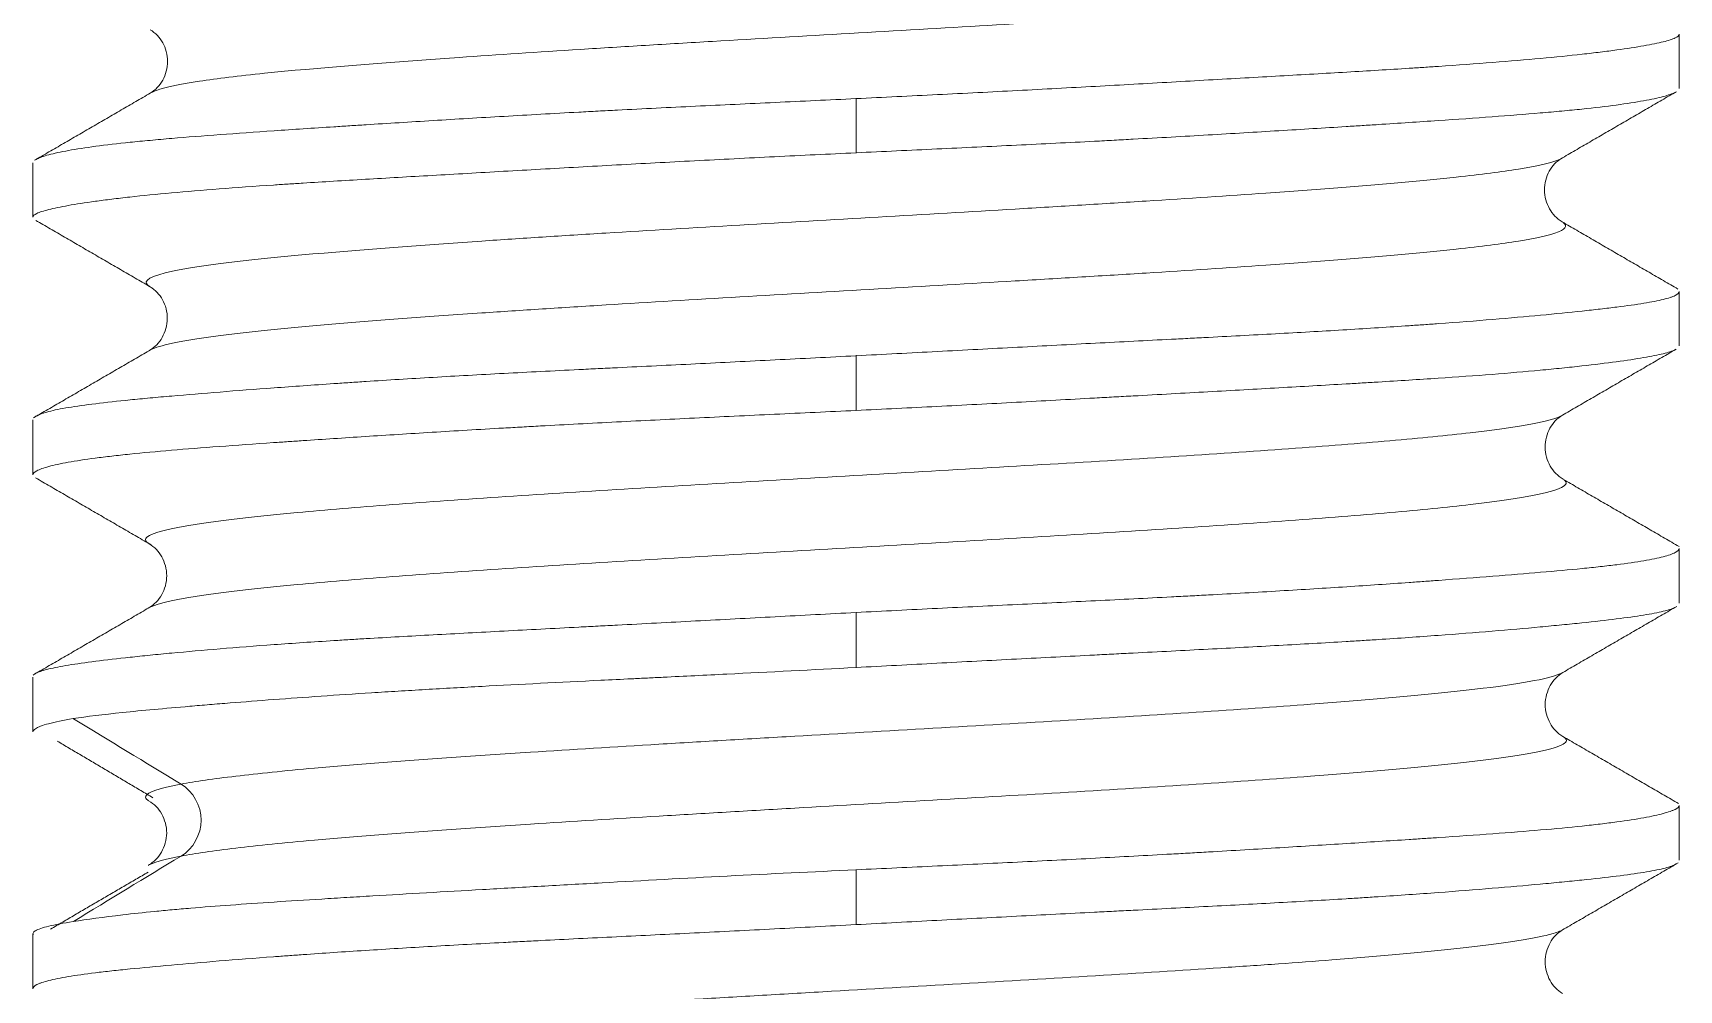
# Model space of a CAD drawing. Extents: x 840 to 1630, y 0 to 579.
# Drawn here: x 1364.63 to 1372.63, y 206.07 to 210.73 of the extents above; entities that cross this region are included whole.
import ezdxf

# ---------------------------------------------------------------- set-up
doc = ezdxf.new("R2010")
doc.units = 0
doc.header["$LTSCALE"] = 10
doc.header["$MEASUREMENT"] = 0
doc.layers.add('1', color=7, linetype='CONTINUOUS')

msp = doc.modelspace()

# ---------------------------------------------------------------- linework, layer by layer
at = {"layer": '1', "color": 7, "linetype": 'Continuous', "lineweight": 18}
for p, q in [((1372.6302, 210.4561), (1372.6302, 210.7208)), ((1364.6302, 210.0954), (1364.6302, 209.8306)), ((1372.6302, 209.2051), (1372.6302, 209.4703)), ((1364.6302, 208.8455), (1364.6302, 208.5801)), ((1372.6302, 207.9555), (1372.6302, 208.2209)), ((1364.6302, 207.5962), (1364.6302, 207.3302)), ((1372.6302, 206.7056), (1372.6302, 206.9715)), ((1364.6302, 206.3472), (1364.6302, 206.0809))]:
    msp.add_line(p, q, dxfattribs=at)
at = {"layer": '1', "color": 7, "linetype": 'Continuous', "lineweight": 13}
for p, q in [((1368.6302, 210.1415), (1368.6302, 210.41)), ((1368.6302, 208.8915), (1368.6302, 209.16)), ((1368.6302, 207.6415), (1368.6302, 207.91)), ((1368.6302, 206.3915), (1368.6302, 206.66))]:
    msp.add_line(p, q, dxfattribs=at)
at = {"layer": '1', "color": 7, "linetype": 'Continuous', "lineweight": 18}
for points, knots in [([(1365.196, 210.4315), (1365.2069, 210.4385), (1365.2555, 210.4585), (1365.3544, 210.4785), (1365.4819, 210.4979), (1365.5297, 210.5044), (1365.6354, 210.5173), (1365.9249, 210.5496), (1366.4919, 210.5949), (1367.0849, 210.6338), (1367.3942, 210.6532), (1367.4995, 210.6596), (1367.7135, 210.6726), (1368.257, 210.7049), (1369.0587, 210.7502), (1369.8177, 210.7955), (1370.1239, 210.8149), (1370.3228, 210.8278), (1370.4195, 210.8343), (1370.888, 210.8667), (1371.3772, 210.9055), (1371.7633, 210.9508), (1371.883, 210.9702), (1371.9521, 210.9831), (1371.9811, 210.9896), (1372.0774, 211.0162), (1372.0967, 211.0363), (1372.0647, 211.0564)], [0, 0, 0, 0, 0.033793, 0.095913, 0.095913, 0.126973, 0.126973, 0.158032, 0.282271, 0.344391, 0.344391, 0.375451, 0.375451, 0.40651, 0.530749, 0.592869, 0.623929, 0.623929, 0.654988, 0.654988, 0.779227, 0.841347, 0.872407, 0.872407, 0.903466, 0.903466, 1, 1, 1, 1]), ([(1365.1998, 210.7422), (1365.2263, 210.7262), (1365.2655, 210.6859), (1365.294, 210.588), (1365.2654, 210.49), (1365.2261, 210.4497), (1365.1995, 210.4337)], [0, 0, 0, 0, 0.252583, 0.500065, 0.747503, 1, 1, 1, 1]), ([(1372.6302, 210.7201), (1372.6301, 210.7141), (1372.6239, 210.708), (1372.608, 210.7004), (1372.6044, 210.6988), (1372.5963, 210.6957), (1372.5831, 210.6911), (1372.5663, 210.6864), (1372.528, 210.677), (1372.4964, 210.6706), (1372.4209, 210.6573), (1372.3771, 210.6505), (1372.3021, 210.6402), (1372.2755, 210.6367), (1372.2333, 210.6315), (1372.2188, 210.6298), (1372.1892, 210.6263), (1372.1135, 210.6177), (1371.9623, 210.6024), (1371.8073, 210.5894), (1371.6419, 210.5765), (1371.5541, 210.5702), (1371.4375, 210.5623), (1371.4139, 210.5608), (1371.3662, 210.5577), (1371.2939, 210.553), (1371.2196, 210.5484), (1371.0681, 210.5392), (1370.9635, 210.5331), (1370.7469, 210.5207), (1370.635, 210.5144), (1370.4617, 210.5046), (1370.403, 210.5012), (1370.2836, 210.4944), (1370.2234, 210.491), (1370.0416, 210.4807), (1369.7958, 210.4669), (1369.5431, 210.4533), (1369.351, 210.4432), (1369.2866, 210.4399), (1369.1568, 210.4332), (1369.0915, 210.4299), (1368.8943, 210.4201), (1368.7625, 210.4137), (1368.6304, 210.4073)], [0, 0, 0, 0, 0.061709, 0.061709, 0.077347, 0.077347, 0.092985, 0.124262, 0.124262, 0.186814, 0.186814, 0.249367, 0.249367, 0.280644, 0.280644, 0.296282, 0.296282, 0.31192, 0.374473, 0.437025, 0.437025, 0.499578, 0.499578, 0.515216, 0.515216, 0.530855, 0.562131, 0.562131, 0.624684, 0.624684, 0.687236, 0.687236, 0.718513, 0.718513, 0.749789, 0.749789, 0.812342, 0.874895, 0.874895, 0.906171, 0.906171, 0.937447, 0.937447, 1, 1, 1, 1]), ([(1368.6304, 210.4073), (1368.4982, 210.401), (1368.3672, 210.3948), (1368.1073, 210.3825), (1367.8495, 210.3704), (1367.5961, 210.3579), (1367.439, 210.3499), (1367.4077, 210.3482), (1367.3451, 210.3449), (1367.3139, 210.3433), (1367.2207, 210.3382), (1367.1594, 210.3349), (1366.9777, 210.3246), (1366.7418, 210.3109), (1366.5183, 210.2972), (1366.3552, 210.287), (1366.2749, 210.282), (1366.1963, 210.2769), (1366.1443, 210.2736), (1366.1185, 210.2719), (1365.9911, 210.2637), (1365.8941, 210.2572), (1365.7096, 210.2446), (1365.5346, 210.2322), (1365.3786, 210.22), (1365.2872, 210.2123), (1365.2692, 210.2108), (1365.2339, 210.2076), (1365.2166, 210.2061), (1365.1657, 210.2014), (1365.1334, 210.1982), (1365.0408, 210.1887), (1364.9851, 210.1822), (1364.8853, 210.1688), (1364.8413, 210.162), (1364.7842, 210.1516), (1364.7667, 210.1482), (1364.7346, 210.1413), (1364.7201, 210.1378), (1364.6816, 210.1275), (1364.6624, 210.1207), (1364.6471, 210.1128), (1364.6448, 210.1115), (1364.6428, 210.1103)], [0, 0, 0, 0, 0.065805, 0.065805, 0.131609, 0.197414, 0.197414, 0.213865, 0.213865, 0.230316, 0.230316, 0.263219, 0.263219, 0.329023, 0.394828, 0.394828, 0.42773, 0.444181, 0.444181, 0.460632, 0.460632, 0.526437, 0.526437, 0.592242, 0.658046, 0.658046, 0.674497, 0.674497, 0.690949, 0.690949, 0.723851, 0.723851, 0.789656, 0.789656, 0.85546, 0.85546, 0.888363, 0.888363, 0.921265, 0.921265, 0.987069, 0.987069, 1, 1, 1, 1]), ([(1368.6301, 210.144), (1368.7622, 210.1503), (1368.8933, 210.1565), (1369.1532, 210.1687), (1369.282, 210.1748), (1369.5377, 210.1872), (1369.6644, 210.1935), (1369.8214, 210.2017), (1369.8528, 210.2033), (1369.9153, 210.2067), (1369.9465, 210.2084), (1370.0397, 210.2135), (1370.1011, 210.2169), (1370.2827, 210.2272), (1370.5186, 210.241), (1370.7422, 210.2546), (1370.9052, 210.2647), (1370.9856, 210.2697), (1371.0641, 210.2747), (1371.1161, 210.278), (1371.1419, 210.2796), (1371.2693, 210.2878), (1371.3664, 210.2942), (1371.5509, 210.3068), (1371.7259, 210.319), (1371.8819, 210.3312), (1371.9733, 210.339), (1371.9912, 210.3405), (1372.0265, 210.3437), (1372.0439, 210.3452), (1372.0947, 210.35), (1372.1271, 210.3532), (1372.2196, 210.3628), (1372.2754, 210.3695), (1372.3751, 210.383), (1372.4191, 210.3899), (1372.4762, 210.4002), (1372.4938, 210.4036), (1372.5258, 210.4105), (1372.5403, 210.414), (1372.5789, 210.4242), (1372.5981, 210.4309), (1372.6113, 210.4377), (1372.6118, 210.4379), (1372.6122, 210.4382)], [0, 0, 0, 0, 0.066509, 0.066509, 0.133019, 0.133019, 0.199528, 0.199528, 0.216155, 0.216155, 0.232783, 0.232783, 0.266037, 0.266037, 0.332547, 0.399056, 0.399056, 0.432311, 0.448938, 0.448938, 0.465565, 0.465565, 0.532074, 0.532074, 0.598584, 0.665093, 0.665093, 0.68172, 0.68172, 0.698348, 0.698348, 0.731602, 0.731602, 0.798112, 0.798112, 0.864621, 0.864621, 0.897876, 0.897876, 0.93113, 0.93113, 0.99764, 0.99764, 1, 1, 1, 1]), ([(1364.6302, 209.8311), (1364.6303, 209.8372), (1364.6366, 209.8432), (1364.6524, 209.8509), (1364.6561, 209.8524), (1364.6641, 209.8555), (1364.6774, 209.8602), (1364.6942, 209.8649), (1364.7324, 209.8745), (1364.7641, 209.881), (1364.8396, 209.8945), (1364.8834, 209.9013), (1364.9584, 209.9116), (1364.9849, 209.9151), (1365.0271, 209.9203), (1365.0416, 209.922), (1365.0712, 209.9255), (1365.1469, 209.9341), (1365.2981, 209.9492), (1365.4531, 209.9622), (1365.6185, 209.9749), (1365.7064, 209.9812), (1365.8229, 209.989), (1365.8466, 209.9905), (1365.8943, 209.9936), (1365.9665, 209.9983), (1366.0409, 210.0029), (1366.1924, 210.012), (1366.297, 210.0182), (1366.5135, 210.0307), (1366.6254, 210.0371), (1366.7988, 210.0471), (1366.8575, 210.0505), (1366.9768, 210.0573), (1367.037, 210.0608), (1367.2188, 210.0711), (1367.4647, 210.0849), (1367.7173, 210.0984), (1367.9094, 210.1084), (1367.9739, 210.1117), (1368.1036, 210.1183), (1368.169, 210.1216), (1368.3662, 210.1314), (1368.498, 210.1377), (1368.6301, 210.144)], [0, 0, 0, 0, 0.061709, 0.061709, 0.077347, 0.077347, 0.092985, 0.124262, 0.124262, 0.186815, 0.186815, 0.249367, 0.249367, 0.280644, 0.280644, 0.296282, 0.296282, 0.31192, 0.374473, 0.437025, 0.437025, 0.499578, 0.499578, 0.515216, 0.515216, 0.530855, 0.562131, 0.562131, 0.624684, 0.624684, 0.687236, 0.687236, 0.718513, 0.718513, 0.749789, 0.749789, 0.812342, 0.874895, 0.874895, 0.906171, 0.906171, 0.937447, 0.937447, 1, 1, 1, 1]), ([(1365.202, 209.4915), (1365.1585, 209.5143), (1365.1807, 209.5371), (1365.482, 209.6117), (1366.0511, 209.6634), (1366.9072, 209.7217), (1367.0053, 209.7281), (1367.2067, 209.7411), (1367.5162, 209.7605), (1368.2801, 209.8058), (1368.9668, 209.8446), (1369.513, 209.8769), (1369.621, 209.8834), (1369.8333, 209.8964), (1370.1463, 209.9158), (1370.8301, 209.9611), (1371.3059, 209.9999), (1371.6075, 210.0322), (1371.663, 210.0387), (1371.7638, 210.0516), (1371.8995, 210.071), (1372.009, 210.0949), (1372.0506, 210.1123), (1372.0588, 210.1168)], [0, 0, 0, 0, 0.109386, 0.109386, 0.35771, 0.35771, 0.388751, 0.388751, 0.419791, 0.481872, 0.606034, 0.606034, 0.637074, 0.637074, 0.668115, 0.730196, 0.854358, 0.854358, 0.885398, 0.885398, 0.916439, 0.97852, 1, 1, 1, 1]), ([(1372.0621, 209.8087), (1372.0353, 209.8248), (1371.9956, 209.8652), (1371.9665, 209.9632), (1371.9948, 210.0612), (1372.034, 210.1016), (1372.0605, 210.1177)], [0, 0, 0, 0, 0.252604, 0.500102, 0.747531, 1, 1, 1, 1]), ([(1365.1909, 209.1799), (1365.2046, 209.19), (1365.2318, 209.2002), (1365.4821, 209.2621), (1366.0512, 209.3139), (1366.9073, 209.3721), (1367.0054, 209.3786), (1367.2068, 209.3915), (1367.5164, 209.4109), (1368.2803, 209.4562), (1368.9669, 209.495), (1369.5132, 209.5274), (1369.6212, 209.5339), (1369.8334, 209.5468), (1370.1465, 209.5662), (1370.8302, 209.6115), (1371.3061, 209.6503), (1371.6076, 209.6827), (1371.6632, 209.6891), (1371.7639, 209.7021), (1371.8996, 209.7215), (1372.068, 209.7582), (1372.0915, 209.7885), (1372.0664, 209.8059)], [0, 0, 0, 0, 0.048741, 0.048741, 0.296788, 0.296788, 0.327793, 0.327793, 0.358799, 0.420811, 0.544834, 0.544834, 0.57584, 0.57584, 0.606846, 0.668858, 0.792881, 0.792881, 0.823887, 0.823887, 0.854893, 0.916904, 1, 1, 1, 1]), ([(1365.1986, 209.4933), (1365.2253, 209.4771), (1365.2647, 209.4366), (1365.2928, 209.3383), (1365.2632, 209.24), (1365.223, 209.1995), (1365.1959, 209.1833)], [0, 0, 0, 0, 0.252354, 0.49977, 0.747342, 1, 1, 1, 1]), ([(1372.6302, 209.4695), (1372.6301, 209.4629), (1372.6239, 209.4565), (1372.608, 209.4485), (1372.6044, 209.4469), (1372.5963, 209.4437), (1372.5831, 209.4389), (1372.5663, 209.4342), (1372.528, 209.4249), (1372.4647, 209.4127), (1372.3771, 209.4005), (1372.302, 209.3911), (1372.2755, 209.3879), (1372.2333, 209.3831), (1372.2188, 209.3815), (1372.1892, 209.3782), (1372.1134, 209.37), (1371.9623, 209.3547), (1371.8073, 209.3409), (1371.6419, 209.3272), (1371.554, 209.3204), (1371.4375, 209.3119), (1371.4139, 209.3102), (1371.3662, 209.3069), (1371.2939, 209.3019), (1371.2196, 209.297), (1371.0682, 209.2873), (1370.8589, 209.2747), (1370.6351, 209.2624), (1370.4617, 209.2532), (1370.403, 209.2501), (1370.3135, 209.2454), (1370.2835, 209.2439), (1370.2233, 209.2408), (1370.1931, 209.2392), (1370.0416, 209.2315), (1369.9186, 209.2252), (1369.6693, 209.2123), (1369.543, 209.2056), (1369.3509, 209.1954), (1369.2865, 209.192), (1369.1567, 209.1851), (1369.0914, 209.1816), (1368.8942, 209.1712), (1368.7625, 209.1642), (1368.6304, 209.1574)], [0, 0, 0, 0, 0.061709, 0.061709, 0.077347, 0.077347, 0.092985, 0.124261, 0.124261, 0.186814, 0.249367, 0.249367, 0.280643, 0.280643, 0.296282, 0.296282, 0.31192, 0.374472, 0.437025, 0.437025, 0.499578, 0.499578, 0.515216, 0.515216, 0.530854, 0.562131, 0.562131, 0.624683, 0.687236, 0.687236, 0.718513, 0.718513, 0.734151, 0.734151, 0.749789, 0.749789, 0.812342, 0.812342, 0.874894, 0.874894, 0.906171, 0.906171, 0.937447, 0.937447, 1, 1, 1, 1]), ([(1368.6304, 209.1574), (1368.4983, 209.1506), (1368.3673, 209.1439), (1368.1074, 209.1309), (1367.8497, 209.1181), (1367.5962, 209.1057), (1367.4391, 209.098), (1367.4078, 209.0965), (1367.3452, 209.0934), (1367.314, 209.0918), (1367.2208, 209.0872), (1367.1594, 209.0841), (1366.9777, 209.0749), (1366.8598, 209.0687), (1366.63, 209.056), (1366.5182, 209.0494), (1366.3552, 209.0393), (1366.2748, 209.0341), (1366.1963, 209.029), (1366.1443, 209.0255), (1366.1185, 209.0237), (1365.9911, 209.0151), (1365.8941, 209.0082), (1365.7096, 208.9946), (1365.5346, 208.9812), (1365.3786, 208.9683), (1365.2873, 208.9603), (1365.2693, 208.9587), (1365.234, 208.9555), (1365.2166, 208.9539), (1365.1658, 208.9492), (1365.1334, 208.9461), (1365.0409, 208.9368), (1364.9293, 208.9246), (1364.8413, 208.9124), (1364.7842, 208.9029), (1364.7667, 208.8997), (1364.7346, 208.8932), (1364.7201, 208.8899), (1364.6815, 208.8798), (1364.6624, 208.8729), (1364.6461, 208.8642), (1364.6431, 208.8623), (1364.6405, 208.8605)], [0, 0, 0, 0, 0.065475, 0.065475, 0.13095, 0.196425, 0.196425, 0.212794, 0.212794, 0.229163, 0.229163, 0.2619, 0.2619, 0.327375, 0.327375, 0.39285, 0.39285, 0.425588, 0.441957, 0.441957, 0.458325, 0.458325, 0.5238, 0.5238, 0.589275, 0.65475, 0.65475, 0.671119, 0.671119, 0.687488, 0.687488, 0.720226, 0.720226, 0.785701, 0.851176, 0.851176, 0.883913, 0.883913, 0.916651, 0.916651, 0.982126, 0.982126, 1, 1, 1, 1]), ([(1368.6302, 208.8918), (1368.7623, 208.8981), (1368.8934, 208.9045), (1369.1532, 208.9177), (1369.4109, 208.9313), (1369.6643, 208.9451), (1369.8213, 208.9537), (1369.8527, 208.9554), (1369.9152, 208.9588), (1369.9464, 208.9606), (1370.0396, 208.9657), (1370.101, 208.9691), (1370.2826, 208.9792), (1370.5185, 208.9923), (1370.7422, 209.005), (1370.9052, 209.0143), (1370.9856, 209.019), (1371.0641, 209.0237), (1371.1161, 209.0268), (1371.142, 209.0283), (1371.2694, 209.036), (1371.3664, 209.0421), (1371.551, 209.0545), (1371.6385, 209.0607), (1371.8039, 209.0737), (1371.8819, 209.0804), (1371.9732, 209.089), (1371.9912, 209.0907), (1372.0265, 209.0941), (1372.0439, 209.0959), (1372.0947, 209.1011), (1372.127, 209.1045), (1372.2196, 209.1149), (1372.3311, 209.1285), (1372.4191, 209.1418), (1372.4762, 209.1516), (1372.4937, 209.1549), (1372.5258, 209.1613), (1372.5403, 209.1645), (1372.5782, 209.1739), (1372.597, 209.1799), (1372.6098, 209.1859)], [0, 0, 0, 0, 0.066794, 0.066794, 0.133587, 0.200381, 0.200381, 0.217079, 0.217079, 0.233777, 0.233777, 0.267174, 0.267174, 0.333968, 0.400761, 0.400761, 0.434158, 0.450856, 0.450856, 0.467555, 0.467555, 0.534348, 0.534348, 0.601142, 0.601142, 0.667935, 0.667935, 0.684634, 0.684634, 0.701332, 0.701332, 0.734729, 0.734729, 0.801522, 0.868316, 0.868316, 0.901713, 0.901713, 0.935109, 0.935109, 1, 1, 1, 1]), ([(1364.6302, 208.5792), (1364.6303, 208.5855), (1364.6366, 208.592), (1364.6524, 208.6005), (1364.6561, 208.6022), (1364.6641, 208.6056), (1364.6774, 208.6108), (1364.6942, 208.616), (1364.7324, 208.6263), (1364.7957, 208.64), (1364.8833, 208.6534), (1364.9583, 208.6633), (1364.9849, 208.6666), (1365.0271, 208.6715), (1365.0416, 208.6731), (1365.0712, 208.6763), (1365.1469, 208.6843), (1365.2982, 208.6983), (1365.4532, 208.7105), (1365.6186, 208.7227), (1365.7065, 208.7289), (1365.823, 208.7369), (1365.8467, 208.7385), (1365.8944, 208.7417), (1365.9666, 208.7466), (1366.041, 208.7515), (1366.1924, 208.7616), (1366.4016, 208.7752), (1366.6253, 208.789), (1366.7987, 208.7993), (1366.8574, 208.8027), (1366.9469, 208.8078), (1366.9769, 208.8095), (1367.037, 208.8129), (1367.0672, 208.8146), (1367.2187, 208.8229), (1367.4646, 208.8359), (1367.7173, 208.8484), (1367.9094, 208.8577), (1367.9739, 208.8608), (1368.1037, 208.867), (1368.1691, 208.8701), (1368.3663, 208.8793), (1368.4981, 208.8855), (1368.6302, 208.8918)], [0, 0, 0, 0, 0.061708, 0.061708, 0.077346, 0.077346, 0.092984, 0.124261, 0.124261, 0.186813, 0.249366, 0.249366, 0.280643, 0.280643, 0.296281, 0.296281, 0.311919, 0.374472, 0.437025, 0.437025, 0.499578, 0.499578, 0.515216, 0.515216, 0.530854, 0.56213, 0.56213, 0.624683, 0.687236, 0.687236, 0.718512, 0.718512, 0.734151, 0.734151, 0.749789, 0.749789, 0.812342, 0.874894, 0.874894, 0.906171, 0.906171, 0.937447, 0.937447, 1, 1, 1, 1]), ([(1365.2019, 208.2401), (1365.1884, 208.2465), (1365.1805, 208.253), (1365.1759, 208.2659), (1365.1794, 208.2724), (1365.207, 208.2918), (1365.33, 208.3306), (1365.6401, 208.3695), (1366.0528, 208.4083), (1366.2075, 208.4212), (1366.5474, 208.4471), (1367.1023, 208.4859), (1367.9722, 208.5377), (1368.6475, 208.5765), (1369.0944, 208.6024), (1369.3162, 208.6153), (1369.9651, 208.6541), (1370.5808, 208.693), (1371.0768, 208.7318), (1371.299, 208.7512), (1371.3687, 208.7577), (1371.4989, 208.7706), (1371.8016, 208.8029), (1371.9943, 208.8368), (1372.0549, 208.8641), (1372.0579, 208.8656)], [0, 0, 0, 0, 0.031029, 0.031029, 0.062058, 0.062058, 0.124116, 0.248231, 0.248231, 0.310289, 0.310289, 0.372347, 0.496463, 0.558521, 0.558521, 0.620578, 0.620578, 0.744694, 0.806752, 0.806752, 0.837781, 0.837781, 0.86881, 0.992925, 1, 1, 1, 1]), ([(1372.0668, 208.5578), (1372.0396, 208.5741), (1371.9991, 208.6148), (1371.9694, 208.7132), (1371.9975, 208.8118), (1372.0371, 208.8525), (1372.064, 208.8688)], [0, 0, 0, 0, 0.252598, 0.500228, 0.747693, 1, 1, 1, 1]), ([(1365.1899, 207.9302), (1365.2088, 207.9428), (1365.3323, 207.9814), (1365.6401, 208.0199), (1366.0529, 208.0587), (1366.2077, 208.0717), (1366.5476, 208.0976), (1367.1024, 208.1364), (1367.9724, 208.1881), (1368.6477, 208.2269), (1369.0946, 208.2528), (1369.3164, 208.2658), (1369.9653, 208.3046), (1370.581, 208.3434), (1371.0769, 208.3822), (1371.2991, 208.4016), (1371.3689, 208.4081), (1371.4991, 208.421), (1371.8017, 208.4534), (1372.0597, 208.4987), (1372.089, 208.5375), (1372.0749, 208.5518), (1372.0733, 208.5532), (1372.0715, 208.5546)], [0, 0, 0, 0, 0.060806, 0.185153, 0.185153, 0.247327, 0.247327, 0.309501, 0.433848, 0.496021, 0.496021, 0.558195, 0.558195, 0.682542, 0.744716, 0.744716, 0.775803, 0.775803, 0.80689, 0.931237, 0.99341, 0.99341, 1, 1, 1, 1]), ([(1365.1943, 208.244), (1365.2213, 208.2276), (1365.2612, 208.1868), (1365.2898, 208.0883), (1365.2608, 207.9897), (1365.2207, 207.9489), (1365.1936, 207.9326)], [0, 0, 0, 0, 0.252376, 0.499954, 0.747576, 1, 1, 1, 1]), ([(1372.6302, 208.2215), (1372.6301, 208.2147), (1372.6239, 208.2079), (1372.608, 208.1993), (1372.6044, 208.1976), (1372.5963, 208.1942), (1372.5831, 208.189), (1372.5663, 208.184), (1372.5281, 208.174), (1372.4648, 208.1609), (1372.3771, 208.1483), (1372.3021, 208.1389), (1372.2755, 208.1358), (1372.2333, 208.1312), (1372.2188, 208.1296), (1372.1892, 208.1265), (1372.1135, 208.1188), (1371.9623, 208.1051), (1371.8072, 208.0925), (1371.6418, 208.0794), (1371.554, 208.0727), (1371.4375, 208.0641), (1371.4138, 208.0623), (1371.3661, 208.0589), (1371.2939, 208.0537), (1371.2196, 208.0485), (1371.0681, 208.0382), (1370.8589, 208.0246), (1370.6352, 208.0113), (1370.4618, 208.0016), (1370.4031, 207.9983), (1370.3136, 207.9935), (1370.2836, 207.9919), (1370.2234, 207.9887), (1370.1932, 207.9871), (1370.0417, 207.9792), (1369.7958, 207.9669), (1369.543, 207.9548), (1369.3509, 207.9455), (1369.2865, 207.9424), (1369.1567, 207.9361), (1369.0913, 207.9329), (1368.8941, 207.9232), (1368.7623, 207.9165), (1368.6302, 207.9096)], [0, 0, 0, 0, 0.06171, 0.06171, 0.077348, 0.077348, 0.092986, 0.124262, 0.124262, 0.186815, 0.249368, 0.249368, 0.280644, 0.280644, 0.296282, 0.296282, 0.31192, 0.374473, 0.437026, 0.437026, 0.499578, 0.499578, 0.515217, 0.515217, 0.530855, 0.562131, 0.562131, 0.624684, 0.687237, 0.687237, 0.718513, 0.718513, 0.734151, 0.734151, 0.749789, 0.749789, 0.812342, 0.874895, 0.874895, 0.906171, 0.906171, 0.937447, 0.937447, 1, 1, 1, 1]), ([(1368.6302, 207.6424), (1368.7623, 207.6494), (1368.8933, 207.6563), (1369.1531, 207.67), (1369.4108, 207.6835), (1369.6642, 207.6966), (1369.8213, 207.7046), (1369.8526, 207.7063), (1369.9152, 207.7095), (1369.9464, 207.7111), (1370.0396, 207.7159), (1370.101, 207.719), (1370.2826, 207.7284), (1370.5186, 207.7406), (1370.7422, 207.7528), (1370.9053, 207.7621), (1370.9856, 207.7668), (1371.0642, 207.7717), (1371.1162, 207.7749), (1371.142, 207.7766), (1371.2694, 207.7848), (1371.3665, 207.7916), (1371.5509, 207.8053), (1371.7259, 207.819), (1371.8818, 207.8327), (1371.9732, 207.8411), (1371.9912, 207.8428), (1372.0265, 207.8462), (1372.0438, 207.8479), (1372.0946, 207.8529), (1372.127, 207.8562), (1372.2196, 207.8659), (1372.3311, 207.8786), (1372.4191, 207.8909), (1372.4762, 207.9001), (1372.4938, 207.9032), (1372.5258, 207.9094), (1372.5403, 207.9125), (1372.5776, 207.9215), (1372.5962, 207.9274), (1372.609, 207.9335)], [0, 0, 0, 0, 0.066885, 0.066885, 0.13377, 0.200655, 0.200655, 0.217377, 0.217377, 0.234098, 0.234098, 0.267541, 0.267541, 0.334426, 0.401311, 0.401311, 0.434753, 0.451475, 0.451475, 0.468196, 0.468196, 0.535081, 0.535081, 0.601966, 0.668851, 0.668851, 0.685573, 0.685573, 0.702294, 0.702294, 0.735736, 0.735736, 0.802622, 0.869507, 0.869507, 0.902949, 0.902949, 0.936392, 0.936392, 1, 1, 1, 1]), ([(1368.6302, 207.9096), (1368.4981, 207.9028), (1368.3672, 207.8959), (1368.1073, 207.8821), (1367.8496, 207.8684), (1367.5962, 207.8551), (1367.4392, 207.8468), (1367.4078, 207.8452), (1367.3453, 207.8419), (1367.314, 207.8403), (1367.2208, 207.8354), (1367.1595, 207.8322), (1366.9778, 207.8226), (1366.7419, 207.8102), (1366.5182, 207.7981), (1366.3552, 207.7889), (1366.2748, 207.7843), (1366.1962, 207.7796), (1366.1443, 207.7764), (1366.1184, 207.7748), (1365.991, 207.7668), (1365.894, 207.7603), (1365.7095, 207.7469), (1365.5345, 207.7332), (1365.3786, 207.7194), (1365.2872, 207.7109), (1365.2693, 207.7091), (1365.234, 207.7057), (1365.2166, 207.704), (1365.1658, 207.6989), (1365.1335, 207.6955), (1365.0409, 207.6856), (1364.9294, 207.6726), (1364.8413, 207.6601), (1364.7842, 207.6508), (1364.7667, 207.6477), (1364.7346, 207.6415), (1364.7201, 207.6384), (1364.6815, 207.6292), (1364.6624, 207.623), (1364.646, 207.6151), (1364.643, 207.6133), (1364.6404, 207.6116)], [0, 0, 0, 0, 0.06546, 0.06546, 0.13092, 0.19638, 0.19638, 0.212745, 0.212745, 0.22911, 0.22911, 0.26184, 0.26184, 0.3273, 0.39276, 0.39276, 0.42549, 0.441855, 0.441855, 0.45822, 0.45822, 0.52368, 0.52368, 0.58914, 0.6546, 0.6546, 0.670965, 0.670965, 0.68733, 0.68733, 0.72006, 0.72006, 0.78552, 0.85098, 0.85098, 0.88371, 0.88371, 0.91644, 0.91644, 0.9819, 0.9819, 1, 1, 1, 1]), ([(1364.826, 207.3939), (1364.8912, 207.404), (1364.9715, 207.4138), (1365.1606, 207.4335), (1365.2694, 207.4434), (1365.424, 207.4566), (1365.4559, 207.4593), (1365.5211, 207.4647), (1365.5544, 207.4674), (1365.6565, 207.4756), (1365.7274, 207.4811), (1365.9483, 207.4976), (1366.1066, 207.5086), (1366.3187, 207.522), (1366.3618, 207.5247), (1366.4275, 207.5287), (1366.4496, 207.5301), (1366.494, 207.5327), (1366.6055, 207.5393), (1366.7196, 207.5457), (1366.9984, 207.5608), (1367.1908, 207.5705), (1367.4395, 207.5827), (1367.5147, 207.5864), (1367.5909, 207.5901), (1367.6418, 207.5926), (1367.6675, 207.5938), (1367.7957, 207.6001), (1367.8989, 207.6051), (1368.2097, 207.6205), (1368.4189, 207.6313), (1368.6302, 207.6424)], [0, 0, 0, 0, 0.125, 0.125, 0.25, 0.25, 0.28125, 0.28125, 0.3125, 0.3125, 0.375, 0.375, 0.5, 0.5, 0.53125, 0.53125, 0.546875, 0.546875, 0.5625, 0.625, 0.625, 0.75, 0.75, 0.78125, 0.796875, 0.796875, 0.8125, 0.8125, 0.875, 0.875, 1, 1, 1, 1]), ([(1365.3499, 207.0755), (1365.4187, 207.0884), (1365.5523, 207.1078), (1365.7294, 207.1272), (1365.8569, 207.1402), (1365.9254, 207.1467), (1366.2895, 207.179), (1366.8298, 207.2178), (1367.5621, 207.2631), (1367.8893, 207.2825), (1368.1094, 207.2955), (1368.2205, 207.3019), (1368.7786, 207.3343), (1369.2333, 207.3602), (1370.0915, 207.4119), (1370.495, 207.4378), (1371.1831, 207.4896), (1371.7412, 207.5402), (1372.0117, 207.5908), (1372.0608, 207.6155)], [0, 0, 0, 0, 0.07188, 0.107821, 0.107821, 0.143761, 0.143761, 0.287522, 0.359402, 0.395342, 0.395342, 0.431282, 0.431282, 0.575043, 0.575043, 0.718804, 0.718804, 0.862565, 1, 1, 1, 1]), ([(1372.0651, 207.3076), (1372.0382, 207.3239), (1371.9984, 207.3647), (1371.9701, 207.4633), (1371.9996, 207.5618), (1372.0399, 207.6026), (1372.0671, 207.6189)], [0, 0, 0, 0, 0.25233, 0.499848, 0.74749, 1, 1, 1, 1]), ([(1364.6302, 207.3292), (1364.6303, 207.3342), (1364.6342, 207.3394), (1364.6452, 207.3467), (1364.6488, 207.3487), (1364.6572, 207.3529), (1364.662, 207.3549), (1364.6782, 207.3611), (1364.6912, 207.3653), (1364.7372, 207.3777), (1364.777, 207.3859), (1364.826, 207.394)], [0, 0, 0, 0, 0.245355, 0.245355, 0.339686, 0.339686, 0.434016, 0.434016, 0.622678, 0.622678, 1, 1, 1, 1]), ([(1365.35, 206.7259), (1365.4188, 206.7389), (1365.5524, 206.7583), (1365.7295, 206.7777), (1365.857, 206.7906), (1365.9255, 206.7971), (1366.2897, 206.8295), (1366.83, 206.8683), (1367.5623, 206.9136), (1367.8895, 206.933), (1368.1096, 206.9459), (1368.2207, 206.9524), (1368.7788, 206.9847), (1369.2335, 207.0106), (1370.0917, 207.0624), (1370.4951, 207.0882), (1371.1832, 207.14), (1371.7538, 207.1918), (1372.0237, 207.2435), (1372.0873, 207.2815), (1372.0873, 207.2936), (1372.0682, 207.3057)], [0, 0, 0, 0, 0.066952, 0.100428, 0.100428, 0.133905, 0.133905, 0.267809, 0.334761, 0.368238, 0.368238, 0.401714, 0.401714, 0.535618, 0.535618, 0.669523, 0.669523, 0.803428, 0.937332, 0.937332, 1, 1, 1, 1]), ([(1365.1936, 206.9943), (1365.1915, 206.9955), (1365.1897, 206.9968), (1365.1791, 207.0044), (1365.1758, 207.0109), (1365.1809, 207.0239), (1365.2056, 207.0433), (1365.28, 207.0627), (1365.35, 207.0756)], [0, 0, 0, 0, 0.044893, 0.044893, 0.28367, 0.28367, 0.522447, 1, 1, 1, 1]), ([(1365.3499, 206.7261), (1365.4088, 206.7604), (1365.4863, 206.9008), (1365.4088, 207.0412), (1365.3499, 207.0756)], [0, 0, 0, 0, 0.500101, 1, 1, 1, 1]), ([(1365.1923, 206.995), (1365.22, 206.9784), (1365.261, 206.9371), (1365.29, 206.8378), (1365.2601, 206.7386), (1365.2185, 206.6973), (1365.1905, 206.6807)], [0, 0, 0, 0, 0.252366, 0.499972, 0.747598, 1, 1, 1, 1]), ([(1372.6302, 206.9721), (1372.6301, 206.9659), (1372.6239, 206.9596), (1372.608, 206.9514), (1372.6044, 206.9497), (1372.5963, 206.9464), (1372.5831, 206.9413), (1372.5663, 206.9362), (1372.528, 206.9259), (1372.4647, 206.9121), (1372.3771, 206.8985), (1372.3021, 206.8884), (1372.2755, 206.8851), (1372.2333, 206.8801), (1372.2189, 206.8784), (1372.1892, 206.8751), (1372.1135, 206.8669), (1371.9623, 206.8527), (1371.8073, 206.8404), (1371.6419, 206.8282), (1371.554, 206.8221), (1371.4374, 206.8143), (1371.4138, 206.8127), (1371.3661, 206.8096), (1371.2938, 206.8048), (1371.2195, 206.8001), (1371.068, 206.7903), (1370.9634, 206.7837), (1370.7469, 206.7701), (1370.6351, 206.7632), (1370.4617, 206.7529), (1370.403, 206.7494), (1370.3135, 206.7442), (1370.2835, 206.7425), (1370.2234, 206.7391), (1370.1932, 206.7374), (1370.0417, 206.7289), (1369.7958, 206.7156), (1369.5431, 206.7028), (1369.351, 206.6934), (1369.2866, 206.6903), (1369.1568, 206.684), (1369.0914, 206.6809), (1368.8942, 206.6716), (1368.7624, 206.6654), (1368.6303, 206.6592)], [0, 0, 0, 0, 0.061709, 0.061709, 0.077348, 0.077348, 0.092986, 0.124262, 0.124262, 0.186815, 0.249367, 0.249367, 0.280644, 0.280644, 0.296282, 0.296282, 0.31192, 0.374473, 0.437026, 0.437026, 0.499578, 0.499578, 0.515217, 0.515217, 0.530855, 0.562131, 0.562131, 0.624684, 0.624684, 0.687236, 0.687236, 0.718513, 0.718513, 0.734151, 0.734151, 0.749789, 0.749789, 0.812342, 0.874895, 0.874895, 0.906171, 0.906171, 0.937447, 0.937447, 1, 1, 1, 1]), ([(1365.1915, 206.6812), (1365.1947, 206.6832), (1365.2226, 206.6982), (1365.2799, 206.7131), (1365.3499, 206.7261)], [0, 0, 0, 0, 0.134948, 1, 1, 1, 1]), ([(1368.6303, 206.6592), (1368.419, 206.6493), (1368.2105, 206.6393), (1367.7991, 206.6182), (1367.5961, 206.6071), (1367.3459, 206.5932), (1367.296, 206.5904), (1367.1971, 206.5849), (1367.1482, 206.5821), (1367.003, 206.5739), (1366.9082, 206.5685), (1366.6296, 206.5526), (1366.4518, 206.5423), (1366.2395, 206.5297), (1366.1975, 206.5272), (1366.1353, 206.5235), (1366.1147, 206.5222), (1366.074, 206.5197), (1365.973, 206.5136), (1365.8769, 206.5075), (1365.6555, 206.4928), (1365.52, 206.4831), (1365.3661, 206.4702), (1365.321, 206.4662), (1365.2777, 206.4622), (1365.2493, 206.4595), (1365.2352, 206.4581), (1365.1662, 206.4513), (1365.1148, 206.4458), (1364.9718, 206.4293), (1364.8913, 206.4183), (1364.826, 206.4075)], [0, 0, 0, 0, 0.125, 0.125, 0.25, 0.25, 0.28125, 0.28125, 0.3125, 0.3125, 0.375, 0.375, 0.5, 0.5, 0.53125, 0.53125, 0.546875, 0.546875, 0.5625, 0.625, 0.625, 0.75, 0.75, 0.78125, 0.796875, 0.796875, 0.8125, 0.8125, 0.875, 0.875, 1, 1, 1, 1]), ([(1368.6302, 206.3927), (1368.7623, 206.3997), (1368.8932, 206.4066), (1369.1531, 206.4202), (1369.4108, 206.4336), (1369.6642, 206.4466), (1369.8213, 206.4546), (1369.8526, 206.4562), (1369.9152, 206.4594), (1369.9464, 206.461), (1370.0396, 206.4657), (1370.101, 206.4689), (1370.2826, 206.4782), (1370.5186, 206.4904), (1370.7422, 206.5026), (1370.9053, 206.512), (1370.9589, 206.5152), (1371.038, 206.52), (1371.0642, 206.5216), (1371.1162, 206.525), (1371.142, 206.5266), (1371.2694, 206.535), (1371.3664, 206.5418), (1371.5509, 206.5555), (1371.7259, 206.5693), (1371.8818, 206.5829), (1371.9732, 206.5913), (1371.9912, 206.5929), (1372.0265, 206.5963), (1372.0438, 206.5979), (1372.0946, 206.6029), (1372.127, 206.6062), (1372.2196, 206.6159), (1372.3311, 206.6284), (1372.4191, 206.6407), (1372.4762, 206.6499), (1372.4938, 206.6529), (1372.5258, 206.6591), (1372.5403, 206.6622), (1372.5789, 206.6716), (1372.5981, 206.6779), (1372.6126, 206.6853), (1372.6142, 206.6862), (1372.6157, 206.6871)], [0, 0, 0, 0, 0.06607, 0.06607, 0.13214, 0.19821, 0.19821, 0.214727, 0.214727, 0.231244, 0.231244, 0.264279, 0.264279, 0.330349, 0.396419, 0.396419, 0.429454, 0.429454, 0.445971, 0.445971, 0.462489, 0.462489, 0.528559, 0.528559, 0.594629, 0.660698, 0.660698, 0.677216, 0.677216, 0.693733, 0.693733, 0.726768, 0.726768, 0.792838, 0.858908, 0.858908, 0.891943, 0.891943, 0.924978, 0.924978, 0.991048, 0.991048, 1, 1, 1, 1]), ([(1364.826, 206.4077), (1364.7771, 206.4001), (1364.7375, 206.3926), (1364.6765, 206.3779), (1364.655, 206.3706), (1364.6365, 206.3593), (1364.6326, 206.3554), (1364.6302, 206.3496), (1364.63, 206.3476), (1364.6306, 206.3447), (1364.6309, 206.3437), (1364.6313, 206.3427)], [0, 0, 0, 0, 0.348612, 0.348612, 0.697225, 0.697225, 0.871531, 0.871531, 0.958684, 0.958684, 1, 1, 1, 1]), ([(1364.6302, 206.081), (1364.6303, 206.0877), (1364.6366, 206.0945), (1364.6524, 206.1029), (1364.6561, 206.1045), (1364.6641, 206.1079), (1364.6774, 206.1129), (1364.6942, 206.1179), (1364.7324, 206.1276), (1364.7957, 206.1403), (1364.8833, 206.1526), (1364.9584, 206.1618), (1364.9849, 206.1649), (1365.0271, 206.1695), (1365.0416, 206.171), (1365.0713, 206.1741), (1365.147, 206.1819), (1365.231, 206.1897), (1365.3757, 206.2026), (1365.4532, 206.2092), (1365.6186, 206.2228), (1365.7065, 206.2297), (1365.823, 206.2384), (1365.8466, 206.2401), (1365.8943, 206.2436), (1365.9665, 206.2488), (1366.0409, 206.2539), (1366.1923, 206.264), (1366.4015, 206.2773), (1366.6253, 206.2902), (1366.7987, 206.2997), (1366.8574, 206.3028), (1366.9469, 206.3075), (1366.9769, 206.3091), (1367.0371, 206.3122), (1367.0673, 206.3138), (1367.2188, 206.3215), (1367.4647, 206.3337), (1367.7174, 206.346), (1367.9095, 206.3555), (1367.974, 206.3587), (1368.1038, 206.3653), (1368.1691, 206.3686), (1368.3663, 206.3789), (1368.4981, 206.3858), (1368.6302, 206.3927)], [0, 0, 0, 0, 0.061709, 0.061709, 0.077348, 0.077348, 0.092986, 0.124262, 0.124262, 0.186815, 0.249368, 0.249368, 0.280644, 0.280644, 0.296282, 0.296282, 0.31192, 0.374473, 0.374473, 0.437026, 0.437026, 0.499578, 0.499578, 0.515217, 0.515217, 0.530855, 0.562131, 0.562131, 0.624684, 0.687236, 0.687236, 0.718513, 0.718513, 0.734151, 0.734151, 0.749789, 0.749789, 0.812342, 0.874895, 0.874895, 0.906171, 0.906171, 0.937447, 0.937447, 1, 1, 1, 1]), ([(1365.1933, 205.7447), (1365.1877, 205.7484), (1365.1839, 205.7521), (1365.1676, 205.7816), (1365.2774, 205.8205), (1365.5686, 205.8593), (1365.7431, 205.8787), (1365.8062, 205.8852), (1365.9415, 205.8981), (1366.3025, 205.9304), (1366.9513, 205.9757), (1367.5878, 206.0146), (1367.9139, 206.034), (1368.0239, 206.0404), (1368.2456, 206.0534), (1368.804, 206.0857), (1369.5963, 206.131), (1370.3119, 206.1763), (1370.5926, 206.1957), (1370.7729, 206.2086), (1370.8595, 206.2151), (1371.2742, 206.2475), (1371.6819, 206.2863), (1371.9555, 206.3316), (1372.0246, 206.351), (1372.0526, 206.3614), (1372.0611, 206.3653), (1372.0675, 206.3693)], [0, 0, 0, 0, 0.017653, 0.017653, 0.141969, 0.204127, 0.204127, 0.235206, 0.235206, 0.266285, 0.390601, 0.452759, 0.452759, 0.483839, 0.483839, 0.514918, 0.639234, 0.701392, 0.732471, 0.732471, 0.76355, 0.76355, 0.887866, 0.950025, 0.981104, 0.981104, 1, 1, 1, 1]), ([(1372.0642, 206.0579), (1372.0376, 206.0741), (1371.9983, 206.1145), (1371.9699, 206.2127), (1371.9987, 206.3108), (1372.0379, 206.3512), (1372.0644, 206.3674)], [0, 0, 0, 0, 0.252343, 0.499838, 0.747466, 1, 1, 1, 1])]:
    msp.add_open_spline(points, degree=3, knots=knots, dxfattribs=at)
for points in [[(1365.1997, 210.4336), (1364.9188, 210.2704), (1364.6379, 210.1074)], [(1372.0554, 210.1148), (1372.3361, 210.2779), (1372.6169, 210.4409)], [(1364.6438, 209.8155), (1364.9247, 209.6526), (1365.2055, 209.4895)], [(1372.6245, 209.4818), (1372.3436, 209.6448), (1372.0627, 209.808)], [(1365.1947, 209.1821), (1364.9136, 209.0189), (1364.6327, 208.8559)], [(1372.0543, 208.8635), (1372.3352, 209.0266), (1372.6163, 209.1896)], [(1364.6431, 208.5641), (1364.9243, 208.4012), (1365.2053, 208.2381)], [(1372.63, 208.2306), (1372.3489, 208.3936), (1372.0677, 208.5568)], [(1365.1932, 207.9321), (1364.9119, 207.7689), (1364.6306, 207.6059)], [(1372.0567, 207.6132), (1372.3377, 207.7763), (1372.6189, 207.9392)], [(1372.6274, 206.9814), (1372.3461, 207.1445), (1372.0649, 207.3076)], [(1364.7479, 207.285), (1364.9807, 207.1473), (1365.213, 207.0095)], [(1365.1899, 206.6478), (1364.9526, 206.5093), (1364.7156, 206.3709)], [(1372.0638, 206.3671), (1372.3446, 206.53), (1372.6256, 206.6928)]]:
    msp.add_open_spline(points, degree=2, dxfattribs=at)
at = {"layer": '1', "color": 7, "linetype": 'Continuous', "lineweight": 13}
for points in [[(1365.35, 207.0756), (1365.1756, 207.1815), (1365.0013, 207.2875), (1364.827, 207.3934)], [(1364.827, 206.4083), (1365.0013, 206.5142), (1365.1756, 206.6201), (1365.3499, 206.7261)]]:
    msp.add_open_spline(points, degree=3, dxfattribs=at)

doc.saveas('drawing.dxf')
